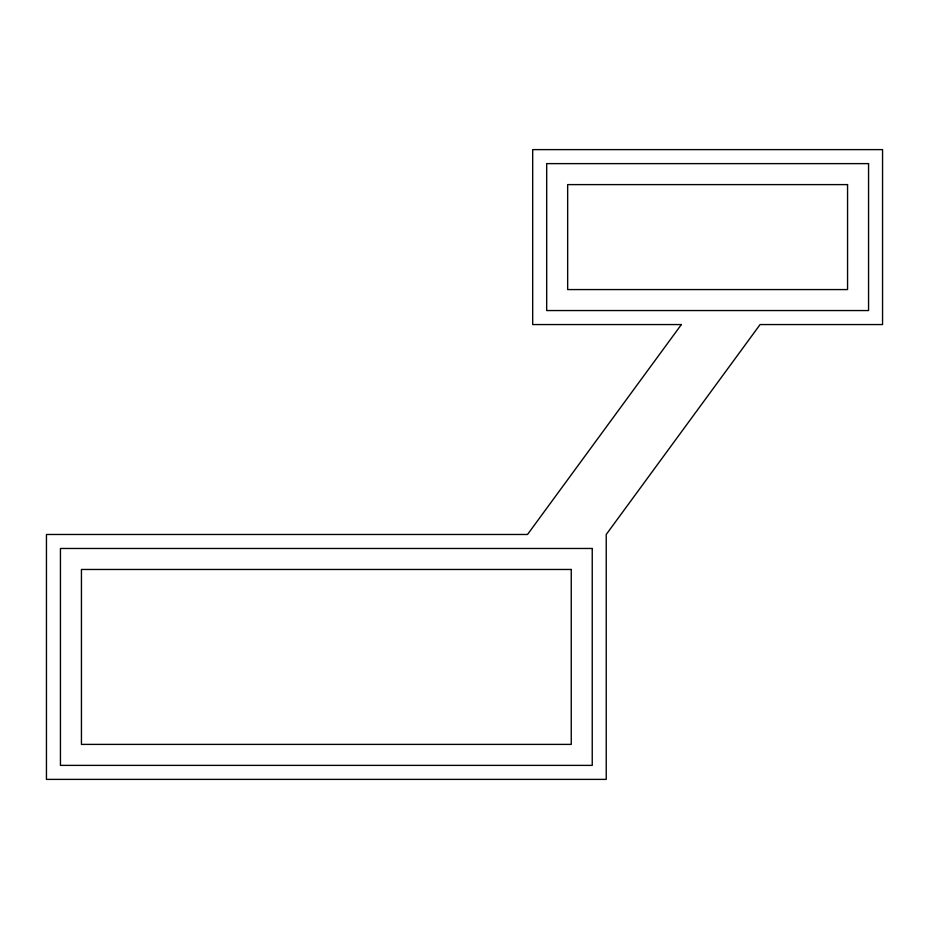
<?xml version="1.0" encoding="UTF-8"?>
<svg xmlns="http://www.w3.org/2000/svg" width="929" height="929" viewBox="0 0 929 929"><rect width="100%" height="100%" fill="white"/><g stroke="black" fill="none" stroke-linecap="round" stroke-linejoin="round"><path stroke-width="1.39" d="M681.375 324.558L527.521 534.477L46.45 534.477L46.45 779.385L606.231 779.385L606.231 534.477L760.096 324.558L882.55 324.558L882.55 149.615L532.689 149.615L532.689 324.558L681.375 324.558M868.557 163.62L546.682 163.62L546.682 310.553L868.557 310.553L868.557 163.62M847.562 184.604L567.665 184.604L567.665 289.569L847.562 289.569L847.562 184.604M592.237 548.47L60.443 548.47L60.443 765.38L592.237 765.38L592.237 548.47M571.254 569.465L81.438 569.465L81.438 744.396L571.254 744.396L571.254 569.465"/></g></svg>
